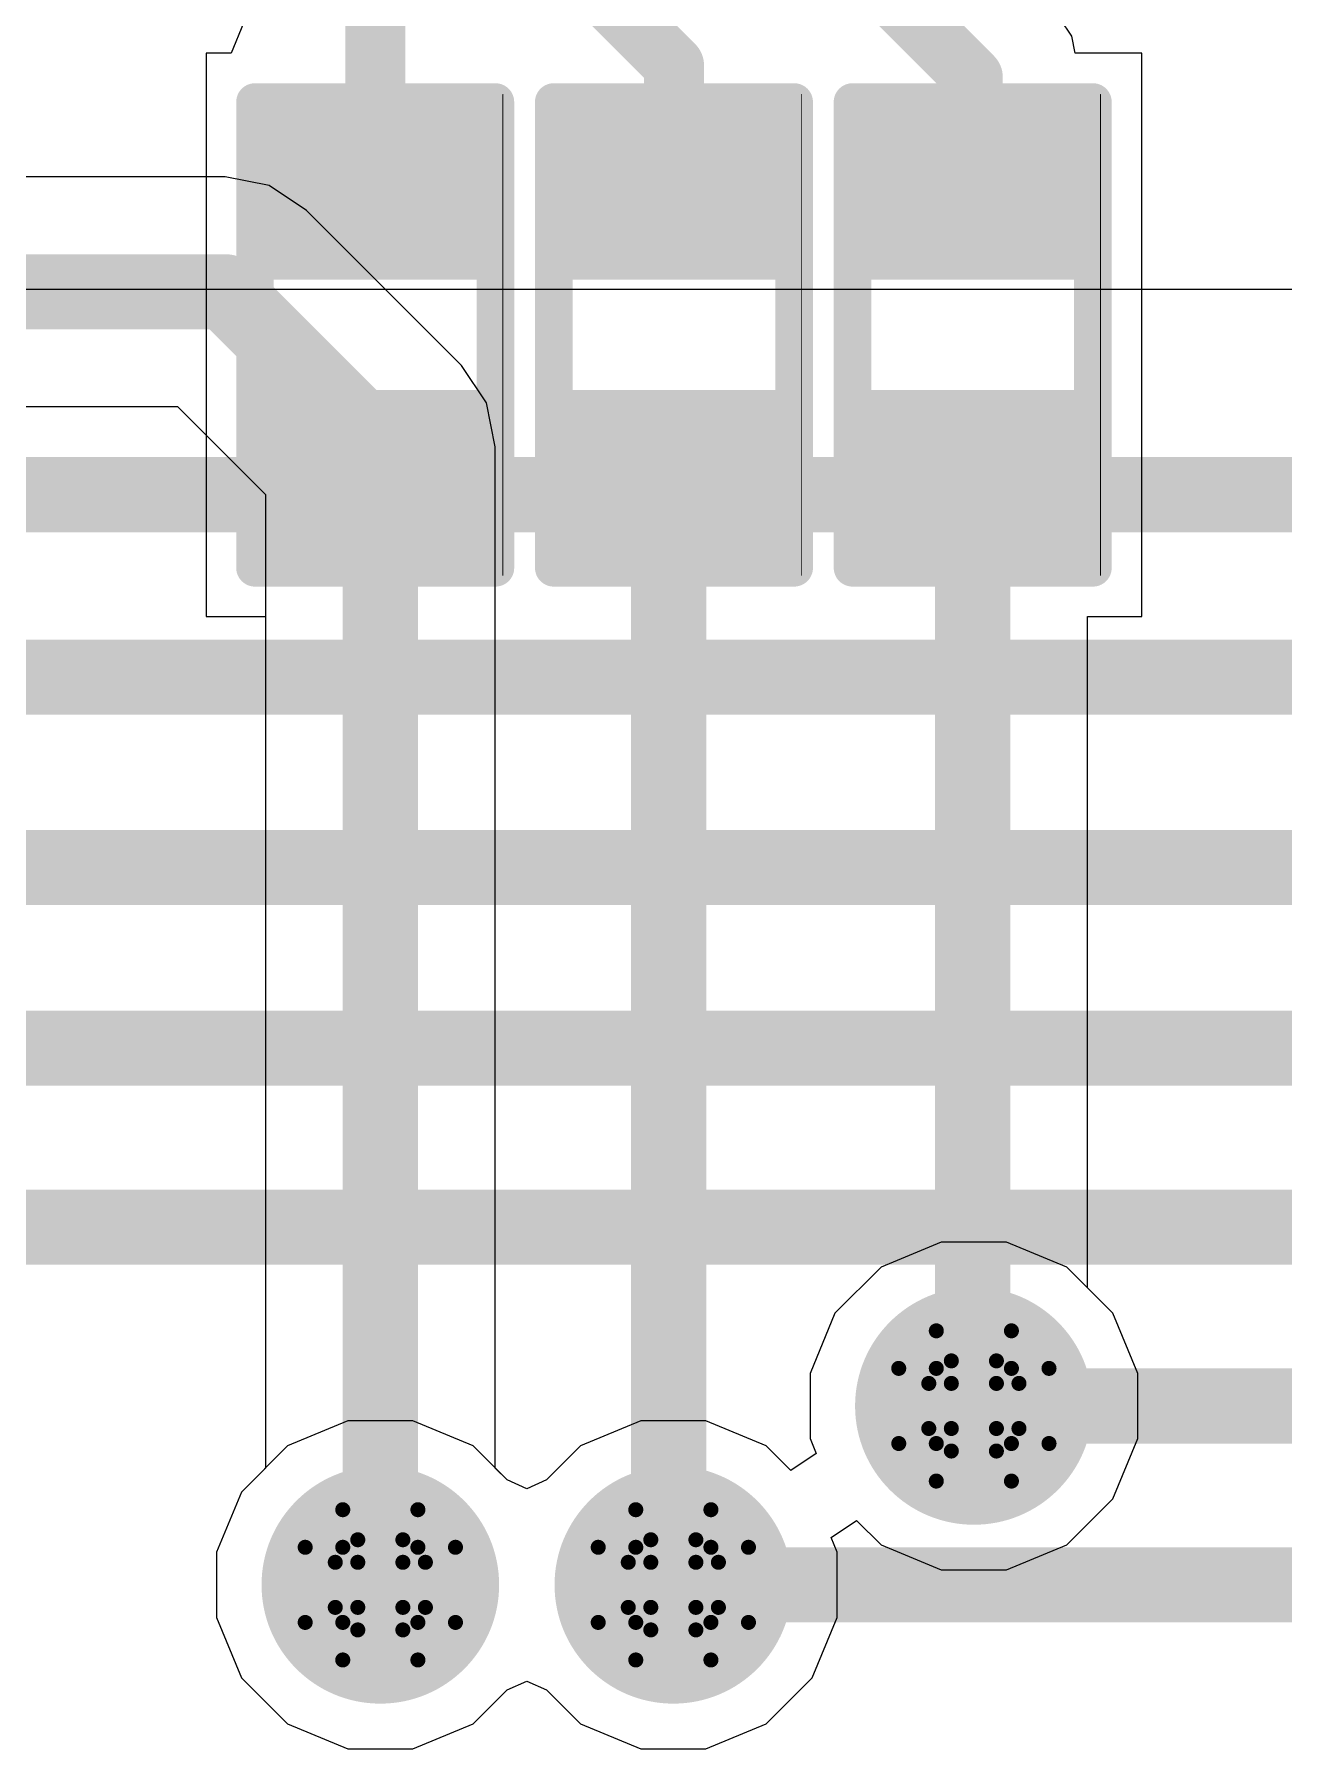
# Model space of a CAD drawing. Header units: inches. Extents: x -3 to 5259, y -3 to 5282.
# Drawn here: x 21.39 to 25.61, y 28.89 to 34.68 of the extents above; entities that cross this region are included whole.
import ezdxf

# ---------------------------------------------------------------- set-up
doc = ezdxf.new("R2010")
doc.units = ezdxf.units.IN
for name, color, linetype in [('Bottom Layer', 5, 'Continuous'), ('Bottom Solder', 6, 'Continuous'), ('Drill Drawing', 1, 'Continuous'), ('Layer 1', 16, 'Continuous'), ('Layer 2', 76, 'Continuous'), ('Top Layer', 1, 'Continuous'), ('Top Overlay', 2, 'Continuous'), ('Top Paste', 8, 'Continuous'), ('Top Solder', 216, 'Continuous'), ('Via Holes', 16, 'Continuous')]:
    doc.layers.add(name, color=color, linetype=linetype)

# ---------------------------------------------------------------- blocks, each defined once
blk = doc.blocks.new('R___0402_142')
at = {"layer": 'Top Layer'}
for points in [[(-0.6985, -0.3175), (-0.6985, 0.3175), (-0.2412999999999999, 0.3175), (-0.2413, -0.3175)], [(0.2412999999999999, -0.3175), (0.2413, 0.3175), (0.6985, 0.3175), (0.6985, -0.3175)]]:
    blk.add_hatch(color=1, dxfattribs=at).paths.add_polyline_path(points)
at = {"layer": 'Top Paste'}
for points in [[(-0.6985, -0.3175), (-0.6985, 0.3175), (-0.2412999999999999, 0.3175), (-0.2413, -0.3175)], [(0.2412999999999999, -0.3175), (0.2413, 0.3175), (0.6985, 0.3175), (0.6985, -0.3175)]]:
    blk.add_hatch(color=8, dxfattribs=at).paths.add_polyline_path(points)
at = {"layer": 'Top Solder'}
for points in [[(-0.75350116, -0.37250116), (-0.75350116, 0.37250116), (-0.1862988399999999, 0.37250116), (-0.18629884, -0.37250116)], [(0.1862988399999999, -0.37250116), (0.18629884, 0.37250116), (0.75350116, 0.37250116), (0.75350116, -0.37250116)]]:
    blk.add_hatch(color=216, dxfattribs=at).paths.add_polyline_path(points)
at = {"layer": 'Top Overlay'}
for points in [[(-0.7874, 0.4064, 0.127, 0.127, 0), (-0.7874, -0.4064, 0.127, 0.127, 0)], [(-0.7874, 0.4064, 0.127, 0.127, 0), (0.7874, 0.4064, 0.127, 0.127, 0)], [(0.7874, 0.4064, 0.127, 0.127, 0), (0.7874, -0.4064, 0.127, 0.127, 0)], [(-0.7874, -0.4064, 0.127, 0.127, 0), (0.7874, -0.4064, 0.127, 0.127, 0)], [(-0.8128, -0.4318, 0.0032258, 0.0032258, 0), (0.8128, -0.4318, 0.0032258, 0.0032258, 0)]]:
    blk.add_lwpolyline(points, format="xyseb", dxfattribs=at)
for points in [[(-0.8191499999999999, 0.4064, 0.0635, 0.0635, 1), (-0.7556499999999999, 0.4064, 0.0635, 0.0635, 1)], [(-0.8191499999999999, 0.4064, 0.0635, 0.0635, 1), (-0.7556499999999999, 0.4064, 0.0635, 0.0635, 1)], [(0.7556499999999999, 0.4064, 0.0635, 0.0635, 1), (0.8191499999999999, 0.4064, 0.0635, 0.0635, 1)], [(0.7556499999999999, 0.4064, 0.0635, 0.0635, 1), (0.8191499999999999, 0.4064, 0.0635, 0.0635, 1)], [(-0.8191499999999999, -0.4064, 0.0635, 0.0635, 1), (-0.7556499999999999, -0.4064, 0.0635, 0.0635, 1)], [(-0.8191499999999999, -0.4064, 0.0635, 0.0635, 1), (-0.7556499999999999, -0.4064, 0.0635, 0.0635, 1)], [(0.7556499999999999, -0.4064, 0.0635, 0.0635, 1), (0.8191499999999999, -0.4064, 0.0635, 0.0635, 1)], [(0.7556499999999999, -0.4064, 0.0635, 0.0635, 1), (0.8191499999999999, -0.4064, 0.0635, 0.0635, 1)], [(-0.81360518, -0.4318, 0.0016129, 0.0016129, 1), (-0.8119948199999999, -0.4318, 0.0016129, 0.0016129, 1)], [(0.8119948199999999, -0.4318, 0.0016129, 0.0016129, 1), (0.81360518, -0.4318, 0.0016129, 0.0016129, 1)]]:
    blk.add_lwpolyline(points, format="xyseb", close=True, dxfattribs=at)
blk = doc.blocks.new('R___0402_144')
at = {"layer": 'Top Layer'}
for points in [[(-0.6985, -0.3175), (-0.6985, 0.3175), (-0.2412999999999999, 0.3175), (-0.2413, -0.3175)], [(0.2412999999999999, -0.3175), (0.2413, 0.3175), (0.6985, 0.3175), (0.6985, -0.3175)]]:
    blk.add_hatch(color=1, dxfattribs=at).paths.add_polyline_path(points)
at = {"layer": 'Top Paste'}
for points in [[(-0.6985, -0.3175), (-0.6985, 0.3175), (-0.2412999999999999, 0.3175), (-0.2413, -0.3175)], [(0.2412999999999999, -0.3175), (0.2413, 0.3175), (0.6985, 0.3175), (0.6985, -0.3175)]]:
    blk.add_hatch(color=8, dxfattribs=at).paths.add_polyline_path(points)
at = {"layer": 'Top Solder'}
for points in [[(-0.75350116, -0.37250116), (-0.75350116, 0.37250116), (-0.1862988399999999, 0.37250116), (-0.18629884, -0.37250116)], [(0.1862988399999999, -0.37250116), (0.18629884, 0.37250116), (0.75350116, 0.37250116), (0.75350116, -0.37250116)]]:
    blk.add_hatch(color=216, dxfattribs=at).paths.add_polyline_path(points)
at = {"layer": 'Top Overlay'}
for points in [[(-0.7874, 0.4064, 0.127, 0.127, 0), (-0.7874, -0.4064, 0.127, 0.127, 0)], [(-0.7874, 0.4064, 0.127, 0.127, 0), (0.7874, 0.4064, 0.127, 0.127, 0)], [(0.7874, 0.4064, 0.127, 0.127, 0), (0.7874, -0.4064, 0.127, 0.127, 0)], [(-0.7874, -0.4064, 0.127, 0.127, 0), (0.7874, -0.4064, 0.127, 0.127, 0)], [(-0.8128, -0.4318, 0.0032258, 0.0032258, 0), (0.8128, -0.4318, 0.0032258, 0.0032258, 0)]]:
    blk.add_lwpolyline(points, format="xyseb", dxfattribs=at)
for points in [[(-0.8191499999999999, 0.4064, 0.0635, 0.0635, 1), (-0.7556499999999999, 0.4064, 0.0635, 0.0635, 1)], [(-0.8191499999999999, 0.4064, 0.0635, 0.0635, 1), (-0.7556499999999999, 0.4064, 0.0635, 0.0635, 1)], [(0.7556499999999999, 0.4064, 0.0635, 0.0635, 1), (0.8191499999999999, 0.4064, 0.0635, 0.0635, 1)], [(0.7556499999999999, 0.4064, 0.0635, 0.0635, 1), (0.8191499999999999, 0.4064, 0.0635, 0.0635, 1)], [(-0.8191499999999999, -0.4064, 0.0635, 0.0635, 1), (-0.7556499999999999, -0.4064, 0.0635, 0.0635, 1)], [(-0.8191499999999999, -0.4064, 0.0635, 0.0635, 1), (-0.7556499999999999, -0.4064, 0.0635, 0.0635, 1)], [(0.7556499999999999, -0.4064, 0.0635, 0.0635, 1), (0.8191499999999999, -0.4064, 0.0635, 0.0635, 1)], [(0.7556499999999999, -0.4064, 0.0635, 0.0635, 1), (0.8191499999999999, -0.4064, 0.0635, 0.0635, 1)], [(-0.81360518, -0.4318, 0.0016129, 0.0016129, 1), (-0.8119948199999999, -0.4318, 0.0016129, 0.0016129, 1)], [(0.8119948199999999, -0.4318, 0.0016129, 0.0016129, 1), (0.81360518, -0.4318, 0.0016129, 0.0016129, 1)]]:
    blk.add_lwpolyline(points, format="xyseb", close=True, dxfattribs=at)
blk = doc.blocks.new('R___0402_146')
at = {"layer": 'Top Layer'}
for points in [[(-0.6985, -0.3175), (-0.6985, 0.3175), (-0.2412999999999999, 0.3175), (-0.2413, -0.3175)], [(0.2412999999999999, -0.3175), (0.2413, 0.3175), (0.6985, 0.3175), (0.6985, -0.3175)]]:
    blk.add_hatch(color=1, dxfattribs=at).paths.add_polyline_path(points)
at = {"layer": 'Top Paste'}
for points in [[(-0.6985, -0.3175), (-0.6985, 0.3175), (-0.2412999999999999, 0.3175), (-0.2413, -0.3175)], [(0.2412999999999999, -0.3175), (0.2413, 0.3175), (0.6985, 0.3175), (0.6985, -0.3175)]]:
    blk.add_hatch(color=8, dxfattribs=at).paths.add_polyline_path(points)
at = {"layer": 'Top Solder'}
for points in [[(-0.75350116, -0.37250116), (-0.75350116, 0.37250116), (-0.1862988399999999, 0.37250116), (-0.18629884, -0.37250116)], [(0.1862988399999999, -0.37250116), (0.18629884, 0.37250116), (0.75350116, 0.37250116), (0.75350116, -0.37250116)]]:
    blk.add_hatch(color=216, dxfattribs=at).paths.add_polyline_path(points)
at = {"layer": 'Top Overlay'}
for points in [[(-0.7874, 0.4064, 0.127, 0.127, 0), (-0.7874, -0.4064, 0.127, 0.127, 0)], [(-0.7874, 0.4064, 0.127, 0.127, 0), (0.7874, 0.4064, 0.127, 0.127, 0)], [(0.7874, 0.4064, 0.127, 0.127, 0), (0.7874, -0.4064, 0.127, 0.127, 0)], [(-0.7874, -0.4064, 0.127, 0.127, 0), (0.7874, -0.4064, 0.127, 0.127, 0)], [(-0.8128, -0.4318, 0.0032258, 0.0032258, 0), (0.8128, -0.4318, 0.0032258, 0.0032258, 0)]]:
    blk.add_lwpolyline(points, format="xyseb", dxfattribs=at)
for points in [[(-0.8191499999999999, 0.4064, 0.0635, 0.0635, 1), (-0.7556499999999999, 0.4064, 0.0635, 0.0635, 1)], [(-0.8191499999999999, 0.4064, 0.0635, 0.0635, 1), (-0.7556499999999999, 0.4064, 0.0635, 0.0635, 1)], [(0.7556499999999999, 0.4064, 0.0635, 0.0635, 1), (0.8191499999999999, 0.4064, 0.0635, 0.0635, 1)], [(0.7556499999999999, 0.4064, 0.0635, 0.0635, 1), (0.8191499999999999, 0.4064, 0.0635, 0.0635, 1)], [(-0.8191499999999999, -0.4064, 0.0635, 0.0635, 1), (-0.7556499999999999, -0.4064, 0.0635, 0.0635, 1)], [(-0.8191499999999999, -0.4064, 0.0635, 0.0635, 1), (-0.7556499999999999, -0.4064, 0.0635, 0.0635, 1)], [(0.7556499999999999, -0.4064, 0.0635, 0.0635, 1), (0.8191499999999999, -0.4064, 0.0635, 0.0635, 1)], [(0.7556499999999999, -0.4064, 0.0635, 0.0635, 1), (0.8191499999999999, -0.4064, 0.0635, 0.0635, 1)], [(-0.81360518, -0.4318, 0.0016129, 0.0016129, 1), (-0.8119948199999999, -0.4318, 0.0016129, 0.0016129, 1)], [(0.8119948199999999, -0.4318, 0.0016129, 0.0016129, 1), (0.81360518, -0.4318, 0.0016129, 0.0016129, 1)]]:
    blk.add_lwpolyline(points, format="xyseb", close=True, dxfattribs=at)

msp = doc.modelspace()

# ---------------------------------------------------------------- hatches: boundary and pattern name
at = {"layer": 'Bottom Layer'}
h = msp.add_hatch(color=5, dxfattribs=at)
edge = h.paths.add_edge_path()
edge.add_arc((24.5618, 30.04522058), 0.2999994, 0, 360)
h = msp.add_hatch(color=5, dxfattribs=at)
edge = h.paths.add_edge_path()
edge.add_arc((22.5552, 29.44042118), 0.2999994, 0, 360)
h = msp.add_hatch(color=5, dxfattribs=at)
edge = h.paths.add_edge_path()
edge.add_arc((23.5458, 29.44042118), 0.2999994, 0, 360)
at = {"layer": 'Bottom Solder'}
h = msp.add_hatch(color=6, dxfattribs=at)
edge = h.paths.add_edge_path()
edge.add_arc((24.5618, 30.04522058), 0.4015993999999999, 0, 360)
h = msp.add_hatch(color=6, dxfattribs=at)
edge = h.paths.add_edge_path()
edge.add_arc((22.5552, 29.44042118), 0.4015993999999999, 0, 360)
h = msp.add_hatch(color=6, dxfattribs=at)
edge = h.paths.add_edge_path()
edge.add_arc((23.5458, 29.44042118), 0.4015993999999999, 0, 360)
at = {"layer": 'Layer 1'}
h = msp.add_hatch(color=16, dxfattribs=at)
edge = h.paths.add_edge_path()
edge.add_arc((24.5618, 30.04522058), 0.2999994, 0, 360)
h = msp.add_hatch(color=16, dxfattribs=at)
edge = h.paths.add_edge_path()
edge.add_arc((22.5552, 29.44042118), 0.2999994, 0, 360)
h = msp.add_hatch(color=16, dxfattribs=at)
edge = h.paths.add_edge_path()
edge.add_arc((23.5458, 29.44042118), 0.2999994, 0, 360)
at = {"layer": 'Layer 2'}
h = msp.add_hatch(color=76, dxfattribs=at)
edge = h.paths.add_edge_path()
edge.add_arc((24.5618, 30.04522058), 0.2999994, 0, 360)
h = msp.add_hatch(color=76, dxfattribs=at)
edge = h.paths.add_edge_path()
edge.add_arc((22.5552, 29.44042118), 0.2999994, 0, 360)
h = msp.add_hatch(color=76, dxfattribs=at)
edge = h.paths.add_edge_path()
edge.add_arc((23.5458, 29.44042118), 0.2999994, 0, 360)
at = {"layer": 'Top Layer'}
h = msp.add_hatch(color=1, dxfattribs=at)
edge = h.paths.add_edge_path()
edge.add_arc((24.5618, 30.04522058), 0.2999994, 0, 360)
h = msp.add_hatch(color=1, dxfattribs=at)
edge = h.paths.add_edge_path()
edge.add_arc((22.5552, 29.44042118), 0.2999994, 0, 360)
h = msp.add_hatch(color=1, dxfattribs=at)
edge = h.paths.add_edge_path()
edge.add_arc((23.5458, 29.44042118), 0.2999994, 0, 360)
at = {"layer": 'Top Solder'}
h = msp.add_hatch(color=216, dxfattribs=at)
edge = h.paths.add_edge_path()
edge.add_arc((24.5618, 30.04522058), 0.4015993999999999, 0, 360)
h = msp.add_hatch(color=216, dxfattribs=at)
edge = h.paths.add_edge_path()
edge.add_arc((22.5552, 29.44042118), 0.4015993999999999, 0, 360)
h = msp.add_hatch(color=216, dxfattribs=at)
edge = h.paths.add_edge_path()
edge.add_arc((23.5458, 29.44042118), 0.4015993999999999, 0, 360)
at = {"layer": 'Via Holes'}
h = msp.add_hatch(color=7, dxfattribs=at)
edge = h.paths.add_edge_path()
edge.add_arc((24.5618, 30.04522058), 0.1499997, 0, 360)
h = msp.add_hatch(color=7, dxfattribs=at)
edge = h.paths.add_edge_path()
edge.add_arc((22.5552, 29.44042118), 0.1499997, 0, 360)
h = msp.add_hatch(color=7, dxfattribs=at)
edge = h.paths.add_edge_path()
edge.add_arc((23.5458, 29.44042118), 0.1499997, 0, 360)

# ---------------------------------------------------------------- linework, layer by layer
at = {"layer": 'Bottom Layer'}
for p, q in [((22.0306519, 34.2006174), (2.26407726, 34.2006174)), ((22.17931048, 34.17104672), (22.0306519, 34.2006174)), ((22.30533766, 34.0868381), (22.17931048, 34.17104672)), ((22.82988576, 33.56229), (22.30533766, 34.0868381)), ((22.91409438, 33.43626282), (22.82988576, 33.56229)), ((18.51960482, 33.42368728), (21.86974544, 33.42368728)), ((21.86974544, 33.42368728), (22.16673494, 33.12669778)), ((22.94366506, 33.28760423999999), (22.91409438, 33.43626282)), ((22.94366506, 29.83542928), (22.94366506, 33.28760423999999)), ((22.16673494, 33.12669778), (22.16673494, 29.83542928)), ((24.4516021, 30.59921998), (24.24798554, 30.51487928)), ((24.6719979, 30.59921998), (24.4516021, 30.59921998)), ((24.87561446, 30.51487928), (24.6719979, 30.59921998)), ((24.24798554, 30.51487928), (24.0921413, 30.35903504)), ((25.0314587, 30.35903504), (24.87561446, 30.51487928)), ((24.0921413, 30.35903504), (24.0078006, 30.15541848)), ((25.1157994, 30.15541848), (25.0314587, 30.35903504)), ((24.0078006, 30.15541848), (24.0078006, 29.93502268)), ((25.1157994, 29.93502268), (25.1157994, 30.15541848)), ((23.4356021, 29.99442058), (23.23198554, 29.91007987999999)), ((23.6559979, 29.99442058), (23.4356021, 29.99442058)), ((23.85961446, 29.91007987999999), (23.6559979, 29.99442058)), ((23.23198554, 29.91007987999999), (23.11687528, 29.79496962)), ((23.94248704, 29.8272073), (23.85961446, 29.91007987999999)), ((24.0078006, 29.93502268), (24.02862098, 29.88475862)), ((25.0314587, 29.73140612), (25.1157994, 29.93502268)), ((24.02862098, 29.88475862), (23.94248704, 29.8272073)), ((22.16673494, 29.83542928), (22.0855413, 29.75423564)), ((22.98412472, 29.79496962), (22.94366506, 29.83542928)), ((23.0505, 29.7655869), (22.98412472, 29.79496962)), ((23.11687528, 29.79496962), (23.0505, 29.7655869)), ((22.0855413, 29.75423564), (22.0012006, 29.55061908)), ((24.87561446, 29.57556188), (25.0314587, 29.73140612)), ((24.07897902, 29.60088314), (24.16511296, 29.65843446)), ((24.16511296, 29.65843446), (24.24798554, 29.57556188)), ((24.0997994, 29.55061908), (24.07897902, 29.60088314)), ((24.24798554, 29.57556188), (24.4516021, 29.49122118)), ((24.6719979, 29.49122118), (24.87561446, 29.57556188)), ((22.0012006, 29.55061908), (22.0012006, 29.33022327999999)), ((24.0997994, 29.33022327999999), (24.0997994, 29.55061908)), ((24.4516021, 29.49122118), (24.6719979, 29.49122118)), ((22.0012006, 29.33022327999999), (22.0855413, 29.12660672)), ((24.0154587, 29.12660672), (24.0997994, 29.33022327999999)), ((22.0855413, 29.12660672), (22.24138554, 28.97076248)), ((22.98412472, 29.08587274), (23.0505, 29.11525546)), ((23.0505, 29.11525546), (23.11687528, 29.08587274)), ((23.85961446, 28.97076248), (24.0154587, 29.12660672)), ((22.86901446, 28.97076248), (22.98412472, 29.08587274)), ((23.11687528, 29.08587274), (23.23198554, 28.97076248)), ((22.24138554, 28.97076248), (22.4450021, 28.88642178)), ((22.6653979, 28.88642178), (22.86901446, 28.97076248)), ((23.23198554, 28.97076248), (23.4356021, 28.88642178)), ((23.6559979, 28.88642178), (23.85961446, 28.97076248)), ((22.4450021, 28.88642178), (22.6653979, 28.88642178)), ((23.4356021, 28.88642178), (23.6559979, 28.88642178))]:
    msp.add_line(p, q, dxfattribs=at)
for points in [[(2.1031708, 33.81215234, 0.254, 0.254, 0), (22.0306519, 33.81215234, 0.254, 0.254, 0)], [(22.0306519, 33.81215234, 0.254, 0.254, 0), (22.5552, 33.28760423999999, 0.254, 0.254, 0)], [(22.5552, 29.44497794, 0.254, 0.254, 0), (22.5552, 33.28760423999999, 0.254, 0.254, 0)]]:
    msp.add_lwpolyline(points, format="xyseb", dxfattribs=at)
for points in [[(21.9671519, 33.81215234, 0.127, 0.127, 1), (22.0941519, 33.81215234, 0.127, 0.127, 1)], [(21.9671519, 33.81215234, 0.127, 0.127, 1), (22.0941519, 33.81215234, 0.127, 0.127, 1)], [(22.4917, 33.28760423999999, 0.127, 0.127, 1), (22.6187, 33.28760423999999, 0.127, 0.127, 1)], [(22.4917, 33.28760423999999, 0.127, 0.127, 1), (22.6187, 33.28760423999999, 0.127, 0.127, 1)], [(22.4917, 29.44497794, 0.127, 0.127, 1), (22.6187, 29.44497794, 0.127, 0.127, 1)]]:
    msp.add_lwpolyline(points, format="xyseb", close=True, dxfattribs=at)
at = {"layer": 'Drill Drawing'}
for points in [[(24.4348, 30.17222058, 0.0508, 0.0508, 0), (24.4348, 30.29922058, 0.0508, 0.0508, 0)], [(24.4348, 30.29922058, 0.0508, 0.0508, 0), (24.6888, 30.29922058, 0.0508, 0.0508, 0)], [(24.6888, 30.17222058, 0.0508, 0.0508, 0), (24.6888, 30.29922058, 0.0508, 0.0508, 0)], [(24.4856, 30.12142058, 0.0508, 0.0508, 0), (24.4856, 30.19762058, 0.0508, 0.0508, 0)], [(24.4856, 30.19762058, 0.0508, 0.0508, 0), (24.638, 30.19762058, 0.0508, 0.0508, 0)], [(24.638, 30.12142058, 0.0508, 0.0508, 0), (24.638, 30.19762058, 0.0508, 0.0508, 0)], [(24.3078, 29.91822058, 0.0508, 0.0508, 0), (24.3078, 30.17222058, 0.0508, 0.0508, 0)], [(24.3078, 30.17222058, 0.0508, 0.0508, 0), (24.4348, 30.17222058, 0.0508, 0.0508, 0)], [(24.4094, 29.96902058, 0.0508, 0.0508, 0), (24.4094, 30.12142058, 0.0508, 0.0508, 0)], [(24.4094, 30.12142058, 0.0508, 0.0508, 0), (24.4856, 30.12142058, 0.0508, 0.0508, 0)], [(24.638, 30.12142058, 0.0508, 0.0508, 0), (24.7142, 30.12142058, 0.0508, 0.0508, 0)], [(24.6888, 30.17222058, 0.0508, 0.0508, 0), (24.8158, 30.17222058, 0.0508, 0.0508, 0)], [(24.7142, 29.96902058, 0.0508, 0.0508, 0), (24.7142, 30.12142058, 0.0508, 0.0508, 0)], [(24.8158, 29.91822058, 0.0508, 0.0508, 0), (24.8158, 30.17222058, 0.0508, 0.0508, 0)], [(24.4094, 29.96902058, 0.0508, 0.0508, 0), (24.4856, 29.96902058, 0.0508, 0.0508, 0)], [(24.4856, 29.89282058, 0.0508, 0.0508, 0), (24.4856, 29.96902058, 0.0508, 0.0508, 0)], [(24.638, 29.96902058, 0.0508, 0.0508, 0), (24.7142, 29.96902058, 0.0508, 0.0508, 0)], [(24.638, 29.89282058, 0.0508, 0.0508, 0), (24.638, 29.96902058, 0.0508, 0.0508, 0)], [(24.3078, 29.91822058, 0.0508, 0.0508, 0), (24.4348, 29.91822058, 0.0508, 0.0508, 0)], [(24.4348, 29.79122058, 0.0508, 0.0508, 0), (24.4348, 29.91822058, 0.0508, 0.0508, 0)], [(24.4856, 29.89282058, 0.0508, 0.0508, 0), (24.638, 29.89282058, 0.0508, 0.0508, 0)], [(24.6888, 29.91822058, 0.0508, 0.0508, 0), (24.8158, 29.91822058, 0.0508, 0.0508, 0)], [(24.6888, 29.79122058, 0.0508, 0.0508, 0), (24.6888, 29.91822058, 0.0508, 0.0508, 0)], [(24.4348, 29.79122058, 0.0508, 0.0508, 0), (24.6888, 29.79122058, 0.0508, 0.0508, 0)], [(22.4282, 29.56742118, 0.0508, 0.0508, 0), (22.4282, 29.69442118, 0.0508, 0.0508, 0)], [(22.4282, 29.69442118, 0.0508, 0.0508, 0), (22.6822, 29.69442118, 0.0508, 0.0508, 0)], [(22.6822, 29.56742118, 0.0508, 0.0508, 0), (22.6822, 29.69442118, 0.0508, 0.0508, 0)], [(23.4188, 29.56742118, 0.0508, 0.0508, 0), (23.4188, 29.69442118, 0.0508, 0.0508, 0)], [(23.4188, 29.69442118, 0.0508, 0.0508, 0), (23.6728, 29.69442118, 0.0508, 0.0508, 0)], [(23.6728, 29.56742118, 0.0508, 0.0508, 0), (23.6728, 29.69442118, 0.0508, 0.0508, 0)], [(22.3012, 29.31342118, 0.0508, 0.0508, 0), (22.3012, 29.56742118, 0.0508, 0.0508, 0)], [(22.3012, 29.56742118, 0.0508, 0.0508, 0), (22.4282, 29.56742118, 0.0508, 0.0508, 0)], [(22.479, 29.51662118, 0.0508, 0.0508, 0), (22.479, 29.59282118, 0.0508, 0.0508, 0)], [(22.479, 29.59282118, 0.0508, 0.0508, 0), (22.6314, 29.59282118, 0.0508, 0.0508, 0)], [(22.6314, 29.51662118, 0.0508, 0.0508, 0), (22.6314, 29.59282118, 0.0508, 0.0508, 0)], [(22.6822, 29.56742118, 0.0508, 0.0508, 0), (22.8092, 29.56742118, 0.0508, 0.0508, 0)], [(22.8092, 29.31342118, 0.0508, 0.0508, 0), (22.8092, 29.56742118, 0.0508, 0.0508, 0)], [(23.2918, 29.31342118, 0.0508, 0.0508, 0), (23.2918, 29.56742118, 0.0508, 0.0508, 0)], [(23.2918, 29.56742118, 0.0508, 0.0508, 0), (23.4188, 29.56742118, 0.0508, 0.0508, 0)], [(23.4696, 29.51662118, 0.0508, 0.0508, 0), (23.4696, 29.59282118, 0.0508, 0.0508, 0)], [(23.4696, 29.59282118, 0.0508, 0.0508, 0), (23.622, 29.59282118, 0.0508, 0.0508, 0)], [(23.622, 29.51662118, 0.0508, 0.0508, 0), (23.622, 29.59282118, 0.0508, 0.0508, 0)], [(23.6728, 29.56742118, 0.0508, 0.0508, 0), (23.7998, 29.56742118, 0.0508, 0.0508, 0)], [(23.7998, 29.31342118, 0.0508, 0.0508, 0), (23.7998, 29.56742118, 0.0508, 0.0508, 0)], [(22.4028, 29.36422118, 0.0508, 0.0508, 0), (22.4028, 29.51662118, 0.0508, 0.0508, 0)], [(22.4028, 29.51662118, 0.0508, 0.0508, 0), (22.479, 29.51662118, 0.0508, 0.0508, 0)], [(22.6314, 29.51662118, 0.0508, 0.0508, 0), (22.7076, 29.51662118, 0.0508, 0.0508, 0)], [(22.7076, 29.36422118, 0.0508, 0.0508, 0), (22.7076, 29.51662118, 0.0508, 0.0508, 0)], [(23.3934, 29.36422118, 0.0508, 0.0508, 0), (23.3934, 29.51662118, 0.0508, 0.0508, 0)], [(23.3934, 29.51662118, 0.0508, 0.0508, 0), (23.4696, 29.51662118, 0.0508, 0.0508, 0)], [(23.622, 29.51662118, 0.0508, 0.0508, 0), (23.6982, 29.51662118, 0.0508, 0.0508, 0)], [(23.6982, 29.36422118, 0.0508, 0.0508, 0), (23.6982, 29.51662118, 0.0508, 0.0508, 0)], [(22.4028, 29.36422118, 0.0508, 0.0508, 0), (22.479, 29.36422118, 0.0508, 0.0508, 0)], [(22.479, 29.28802118, 0.0508, 0.0508, 0), (22.479, 29.36422118, 0.0508, 0.0508, 0)], [(22.6314, 29.36422118, 0.0508, 0.0508, 0), (22.7076, 29.36422118, 0.0508, 0.0508, 0)], [(22.6314, 29.28802118, 0.0508, 0.0508, 0), (22.6314, 29.36422118, 0.0508, 0.0508, 0)], [(23.3934, 29.36422118, 0.0508, 0.0508, 0), (23.4696, 29.36422118, 0.0508, 0.0508, 0)], [(23.4696, 29.28802118, 0.0508, 0.0508, 0), (23.4696, 29.36422118, 0.0508, 0.0508, 0)], [(23.622, 29.36422118, 0.0508, 0.0508, 0), (23.6982, 29.36422118, 0.0508, 0.0508, 0)], [(23.622, 29.28802118, 0.0508, 0.0508, 0), (23.622, 29.36422118, 0.0508, 0.0508, 0)], [(22.3012, 29.31342118, 0.0508, 0.0508, 0), (22.4282, 29.31342118, 0.0508, 0.0508, 0)], [(22.4282, 29.18642118, 0.0508, 0.0508, 0), (22.4282, 29.31342118, 0.0508, 0.0508, 0)], [(22.6822, 29.31342118, 0.0508, 0.0508, 0), (22.8092, 29.31342118, 0.0508, 0.0508, 0)], [(22.6822, 29.18642118, 0.0508, 0.0508, 0), (22.6822, 29.31342118, 0.0508, 0.0508, 0)], [(23.2918, 29.31342118, 0.0508, 0.0508, 0), (23.4188, 29.31342118, 0.0508, 0.0508, 0)], [(23.4188, 29.18642118, 0.0508, 0.0508, 0), (23.4188, 29.31342118, 0.0508, 0.0508, 0)], [(23.6728, 29.31342118, 0.0508, 0.0508, 0), (23.7998, 29.31342118, 0.0508, 0.0508, 0)], [(23.6728, 29.18642118, 0.0508, 0.0508, 0), (23.6728, 29.31342118, 0.0508, 0.0508, 0)], [(22.479, 29.28802118, 0.0508, 0.0508, 0), (22.6314, 29.28802118, 0.0508, 0.0508, 0)], [(23.4696, 29.28802118, 0.0508, 0.0508, 0), (23.622, 29.28802118, 0.0508, 0.0508, 0)], [(22.4282, 29.18642118, 0.0508, 0.0508, 0), (22.6822, 29.18642118, 0.0508, 0.0508, 0)], [(23.4188, 29.18642118, 0.0508, 0.0508, 0), (23.6728, 29.18642118, 0.0508, 0.0508, 0)]]:
    msp.add_lwpolyline(points, format="xyseb", dxfattribs=at)
for points in [[(24.4221, 30.29922058, 0.0254, 0.0254, 1), (24.4475, 30.29922058, 0.0254, 0.0254, 1)], [(24.4221, 30.29922058, 0.0254, 0.0254, 1), (24.4475, 30.29922058, 0.0254, 0.0254, 1)], [(24.6761, 30.29922058, 0.0254, 0.0254, 1), (24.7015, 30.29922058, 0.0254, 0.0254, 1)], [(24.6761, 30.29922058, 0.0254, 0.0254, 1), (24.7015, 30.29922058, 0.0254, 0.0254, 1)], [(24.4729, 30.19762058, 0.0254, 0.0254, 1), (24.4983, 30.19762058, 0.0254, 0.0254, 1)], [(24.4729, 30.19762058, 0.0254, 0.0254, 1), (24.4983, 30.19762058, 0.0254, 0.0254, 1)], [(24.6253, 30.19762058, 0.0254, 0.0254, 1), (24.6507, 30.19762058, 0.0254, 0.0254, 1)], [(24.6253, 30.19762058, 0.0254, 0.0254, 1), (24.6507, 30.19762058, 0.0254, 0.0254, 1)], [(24.2951, 30.17222058, 0.0254, 0.0254, 1), (24.3205, 30.17222058, 0.0254, 0.0254, 1)], [(24.2951, 30.17222058, 0.0254, 0.0254, 1), (24.3205, 30.17222058, 0.0254, 0.0254, 1)], [(24.3967, 30.12142058, 0.0254, 0.0254, 1), (24.4221, 30.12142058, 0.0254, 0.0254, 1)], [(24.3967, 30.12142058, 0.0254, 0.0254, 1), (24.4221, 30.12142058, 0.0254, 0.0254, 1)], [(24.4221, 30.17222058, 0.0254, 0.0254, 1), (24.4475, 30.17222058, 0.0254, 0.0254, 1)], [(24.4221, 30.17222058, 0.0254, 0.0254, 1), (24.4475, 30.17222058, 0.0254, 0.0254, 1)], [(24.4729, 30.12142058, 0.0254, 0.0254, 1), (24.4983, 30.12142058, 0.0254, 0.0254, 1)], [(24.4729, 30.12142058, 0.0254, 0.0254, 1), (24.4983, 30.12142058, 0.0254, 0.0254, 1)], [(24.6253, 30.12142058, 0.0254, 0.0254, 1), (24.6507, 30.12142058, 0.0254, 0.0254, 1)], [(24.6253, 30.12142058, 0.0254, 0.0254, 1), (24.6507, 30.12142058, 0.0254, 0.0254, 1)], [(24.6761, 30.17222058, 0.0254, 0.0254, 1), (24.7015, 30.17222058, 0.0254, 0.0254, 1)], [(24.6761, 30.17222058, 0.0254, 0.0254, 1), (24.7015, 30.17222058, 0.0254, 0.0254, 1)], [(24.7015, 30.12142058, 0.0254, 0.0254, 1), (24.7269, 30.12142058, 0.0254, 0.0254, 1)], [(24.7015, 30.12142058, 0.0254, 0.0254, 1), (24.7269, 30.12142058, 0.0254, 0.0254, 1)], [(24.8031, 30.17222058, 0.0254, 0.0254, 1), (24.8285, 30.17222058, 0.0254, 0.0254, 1)], [(24.8031, 30.17222058, 0.0254, 0.0254, 1), (24.8285, 30.17222058, 0.0254, 0.0254, 1)], [(24.3967, 29.96902058, 0.0254, 0.0254, 1), (24.4221, 29.96902058, 0.0254, 0.0254, 1)], [(24.3967, 29.96902058, 0.0254, 0.0254, 1), (24.4221, 29.96902058, 0.0254, 0.0254, 1)], [(24.4729, 29.96902058, 0.0254, 0.0254, 1), (24.4983, 29.96902058, 0.0254, 0.0254, 1)], [(24.4729, 29.96902058, 0.0254, 0.0254, 1), (24.4983, 29.96902058, 0.0254, 0.0254, 1)], [(24.6253, 29.96902058, 0.0254, 0.0254, 1), (24.6507, 29.96902058, 0.0254, 0.0254, 1)], [(24.6253, 29.96902058, 0.0254, 0.0254, 1), (24.6507, 29.96902058, 0.0254, 0.0254, 1)], [(24.7015, 29.96902058, 0.0254, 0.0254, 1), (24.7269, 29.96902058, 0.0254, 0.0254, 1)], [(24.7015, 29.96902058, 0.0254, 0.0254, 1), (24.7269, 29.96902058, 0.0254, 0.0254, 1)], [(24.2951, 29.91822058, 0.0254, 0.0254, 1), (24.3205, 29.91822058, 0.0254, 0.0254, 1)], [(24.2951, 29.91822058, 0.0254, 0.0254, 1), (24.3205, 29.91822058, 0.0254, 0.0254, 1)], [(24.4221, 29.91822058, 0.0254, 0.0254, 1), (24.4475, 29.91822058, 0.0254, 0.0254, 1)], [(24.4221, 29.91822058, 0.0254, 0.0254, 1), (24.4475, 29.91822058, 0.0254, 0.0254, 1)], [(24.4729, 29.89282058, 0.0254, 0.0254, 1), (24.4983, 29.89282058, 0.0254, 0.0254, 1)], [(24.4729, 29.89282058, 0.0254, 0.0254, 1), (24.4983, 29.89282058, 0.0254, 0.0254, 1)], [(24.6253, 29.89282058, 0.0254, 0.0254, 1), (24.6507, 29.89282058, 0.0254, 0.0254, 1)], [(24.6253, 29.89282058, 0.0254, 0.0254, 1), (24.6507, 29.89282058, 0.0254, 0.0254, 1)], [(24.6761, 29.91822058, 0.0254, 0.0254, 1), (24.7015, 29.91822058, 0.0254, 0.0254, 1)], [(24.6761, 29.91822058, 0.0254, 0.0254, 1), (24.7015, 29.91822058, 0.0254, 0.0254, 1)], [(24.8031, 29.91822058, 0.0254, 0.0254, 1), (24.8285, 29.91822058, 0.0254, 0.0254, 1)], [(24.8031, 29.91822058, 0.0254, 0.0254, 1), (24.8285, 29.91822058, 0.0254, 0.0254, 1)], [(24.4221, 29.79122058, 0.0254, 0.0254, 1), (24.4475, 29.79122058, 0.0254, 0.0254, 1)], [(24.4221, 29.79122058, 0.0254, 0.0254, 1), (24.4475, 29.79122058, 0.0254, 0.0254, 1)], [(24.6761, 29.79122058, 0.0254, 0.0254, 1), (24.7015, 29.79122058, 0.0254, 0.0254, 1)], [(24.6761, 29.79122058, 0.0254, 0.0254, 1), (24.7015, 29.79122058, 0.0254, 0.0254, 1)], [(22.4155, 29.69442118, 0.0254, 0.0254, 1), (22.4409, 29.69442118, 0.0254, 0.0254, 1)], [(22.4155, 29.69442118, 0.0254, 0.0254, 1), (22.4409, 29.69442118, 0.0254, 0.0254, 1)], [(22.6695, 29.69442118, 0.0254, 0.0254, 1), (22.6949, 29.69442118, 0.0254, 0.0254, 1)], [(22.6695, 29.69442118, 0.0254, 0.0254, 1), (22.6949, 29.69442118, 0.0254, 0.0254, 1)], [(23.4061, 29.69442118, 0.0254, 0.0254, 1), (23.4315, 29.69442118, 0.0254, 0.0254, 1)], [(23.4061, 29.69442118, 0.0254, 0.0254, 1), (23.4315, 29.69442118, 0.0254, 0.0254, 1)], [(23.6601, 29.69442118, 0.0254, 0.0254, 1), (23.6855, 29.69442118, 0.0254, 0.0254, 1)], [(23.6601, 29.69442118, 0.0254, 0.0254, 1), (23.6855, 29.69442118, 0.0254, 0.0254, 1)], [(22.2885, 29.56742118, 0.0254, 0.0254, 1), (22.3139, 29.56742118, 0.0254, 0.0254, 1)], [(22.2885, 29.56742118, 0.0254, 0.0254, 1), (22.3139, 29.56742118, 0.0254, 0.0254, 1)], [(22.4155, 29.56742118, 0.0254, 0.0254, 1), (22.4409, 29.56742118, 0.0254, 0.0254, 1)], [(22.4155, 29.56742118, 0.0254, 0.0254, 1), (22.4409, 29.56742118, 0.0254, 0.0254, 1)], [(22.4663, 29.59282118, 0.0254, 0.0254, 1), (22.4917, 29.59282118, 0.0254, 0.0254, 1)], [(22.4663, 29.59282118, 0.0254, 0.0254, 1), (22.4917, 29.59282118, 0.0254, 0.0254, 1)], [(22.6187, 29.59282118, 0.0254, 0.0254, 1), (22.6441, 29.59282118, 0.0254, 0.0254, 1)], [(22.6187, 29.59282118, 0.0254, 0.0254, 1), (22.6441, 29.59282118, 0.0254, 0.0254, 1)], [(22.6695, 29.56742118, 0.0254, 0.0254, 1), (22.6949, 29.56742118, 0.0254, 0.0254, 1)], [(22.6695, 29.56742118, 0.0254, 0.0254, 1), (22.6949, 29.56742118, 0.0254, 0.0254, 1)], [(22.7965, 29.56742118, 0.0254, 0.0254, 1), (22.8219, 29.56742118, 0.0254, 0.0254, 1)], [(22.7965, 29.56742118, 0.0254, 0.0254, 1), (22.8219, 29.56742118, 0.0254, 0.0254, 1)], [(23.2791, 29.56742118, 0.0254, 0.0254, 1), (23.3045, 29.56742118, 0.0254, 0.0254, 1)], [(23.2791, 29.56742118, 0.0254, 0.0254, 1), (23.3045, 29.56742118, 0.0254, 0.0254, 1)], [(23.4061, 29.56742118, 0.0254, 0.0254, 1), (23.4315, 29.56742118, 0.0254, 0.0254, 1)], [(23.4061, 29.56742118, 0.0254, 0.0254, 1), (23.4315, 29.56742118, 0.0254, 0.0254, 1)], [(23.4569, 29.59282118, 0.0254, 0.0254, 1), (23.4823, 29.59282118, 0.0254, 0.0254, 1)], [(23.4569, 29.59282118, 0.0254, 0.0254, 1), (23.4823, 29.59282118, 0.0254, 0.0254, 1)], [(23.6093, 29.59282118, 0.0254, 0.0254, 1), (23.6347, 29.59282118, 0.0254, 0.0254, 1)], [(23.6093, 29.59282118, 0.0254, 0.0254, 1), (23.6347, 29.59282118, 0.0254, 0.0254, 1)], [(23.6601, 29.56742118, 0.0254, 0.0254, 1), (23.6855, 29.56742118, 0.0254, 0.0254, 1)], [(23.6601, 29.56742118, 0.0254, 0.0254, 1), (23.6855, 29.56742118, 0.0254, 0.0254, 1)], [(23.7871, 29.56742118, 0.0254, 0.0254, 1), (23.8125, 29.56742118, 0.0254, 0.0254, 1)], [(23.7871, 29.56742118, 0.0254, 0.0254, 1), (23.8125, 29.56742118, 0.0254, 0.0254, 1)], [(22.3901, 29.51662118, 0.0254, 0.0254, 1), (22.4155, 29.51662118, 0.0254, 0.0254, 1)], [(22.3901, 29.51662118, 0.0254, 0.0254, 1), (22.4155, 29.51662118, 0.0254, 0.0254, 1)], [(22.4663, 29.51662118, 0.0254, 0.0254, 1), (22.4917, 29.51662118, 0.0254, 0.0254, 1)], [(22.4663, 29.51662118, 0.0254, 0.0254, 1), (22.4917, 29.51662118, 0.0254, 0.0254, 1)], [(22.6187, 29.51662118, 0.0254, 0.0254, 1), (22.6441, 29.51662118, 0.0254, 0.0254, 1)], [(22.6187, 29.51662118, 0.0254, 0.0254, 1), (22.6441, 29.51662118, 0.0254, 0.0254, 1)], [(22.6949, 29.51662118, 0.0254, 0.0254, 1), (22.7203, 29.51662118, 0.0254, 0.0254, 1)], [(22.6949, 29.51662118, 0.0254, 0.0254, 1), (22.7203, 29.51662118, 0.0254, 0.0254, 1)], [(23.3807, 29.51662118, 0.0254, 0.0254, 1), (23.4061, 29.51662118, 0.0254, 0.0254, 1)], [(23.3807, 29.51662118, 0.0254, 0.0254, 1), (23.4061, 29.51662118, 0.0254, 0.0254, 1)], [(23.4569, 29.51662118, 0.0254, 0.0254, 1), (23.4823, 29.51662118, 0.0254, 0.0254, 1)], [(23.4569, 29.51662118, 0.0254, 0.0254, 1), (23.4823, 29.51662118, 0.0254, 0.0254, 1)], [(23.6093, 29.51662118, 0.0254, 0.0254, 1), (23.6347, 29.51662118, 0.0254, 0.0254, 1)], [(23.6093, 29.51662118, 0.0254, 0.0254, 1), (23.6347, 29.51662118, 0.0254, 0.0254, 1)], [(23.6855, 29.51662118, 0.0254, 0.0254, 1), (23.7109, 29.51662118, 0.0254, 0.0254, 1)], [(23.6855, 29.51662118, 0.0254, 0.0254, 1), (23.7109, 29.51662118, 0.0254, 0.0254, 1)], [(22.3901, 29.36422118, 0.0254, 0.0254, 1), (22.4155, 29.36422118, 0.0254, 0.0254, 1)], [(22.3901, 29.36422118, 0.0254, 0.0254, 1), (22.4155, 29.36422118, 0.0254, 0.0254, 1)], [(22.4663, 29.36422118, 0.0254, 0.0254, 1), (22.4917, 29.36422118, 0.0254, 0.0254, 1)], [(22.4663, 29.36422118, 0.0254, 0.0254, 1), (22.4917, 29.36422118, 0.0254, 0.0254, 1)], [(22.6187, 29.36422118, 0.0254, 0.0254, 1), (22.6441, 29.36422118, 0.0254, 0.0254, 1)], [(22.6187, 29.36422118, 0.0254, 0.0254, 1), (22.6441, 29.36422118, 0.0254, 0.0254, 1)], [(22.6949, 29.36422118, 0.0254, 0.0254, 1), (22.7203, 29.36422118, 0.0254, 0.0254, 1)], [(22.6949, 29.36422118, 0.0254, 0.0254, 1), (22.7203, 29.36422118, 0.0254, 0.0254, 1)], [(23.3807, 29.36422118, 0.0254, 0.0254, 1), (23.4061, 29.36422118, 0.0254, 0.0254, 1)], [(23.3807, 29.36422118, 0.0254, 0.0254, 1), (23.4061, 29.36422118, 0.0254, 0.0254, 1)], [(23.4569, 29.36422118, 0.0254, 0.0254, 1), (23.4823, 29.36422118, 0.0254, 0.0254, 1)], [(23.4569, 29.36422118, 0.0254, 0.0254, 1), (23.4823, 29.36422118, 0.0254, 0.0254, 1)], [(23.6093, 29.36422118, 0.0254, 0.0254, 1), (23.6347, 29.36422118, 0.0254, 0.0254, 1)], [(23.6093, 29.36422118, 0.0254, 0.0254, 1), (23.6347, 29.36422118, 0.0254, 0.0254, 1)], [(23.6855, 29.36422118, 0.0254, 0.0254, 1), (23.7109, 29.36422118, 0.0254, 0.0254, 1)], [(23.6855, 29.36422118, 0.0254, 0.0254, 1), (23.7109, 29.36422118, 0.0254, 0.0254, 1)], [(22.2885, 29.31342118, 0.0254, 0.0254, 1), (22.3139, 29.31342118, 0.0254, 0.0254, 1)], [(22.2885, 29.31342118, 0.0254, 0.0254, 1), (22.3139, 29.31342118, 0.0254, 0.0254, 1)], [(22.4155, 29.31342118, 0.0254, 0.0254, 1), (22.4409, 29.31342118, 0.0254, 0.0254, 1)], [(22.4155, 29.31342118, 0.0254, 0.0254, 1), (22.4409, 29.31342118, 0.0254, 0.0254, 1)], [(22.6695, 29.31342118, 0.0254, 0.0254, 1), (22.6949, 29.31342118, 0.0254, 0.0254, 1)], [(22.6695, 29.31342118, 0.0254, 0.0254, 1), (22.6949, 29.31342118, 0.0254, 0.0254, 1)], [(22.7965, 29.31342118, 0.0254, 0.0254, 1), (22.8219, 29.31342118, 0.0254, 0.0254, 1)], [(22.7965, 29.31342118, 0.0254, 0.0254, 1), (22.8219, 29.31342118, 0.0254, 0.0254, 1)], [(23.2791, 29.31342118, 0.0254, 0.0254, 1), (23.3045, 29.31342118, 0.0254, 0.0254, 1)], [(23.2791, 29.31342118, 0.0254, 0.0254, 1), (23.3045, 29.31342118, 0.0254, 0.0254, 1)], [(23.4061, 29.31342118, 0.0254, 0.0254, 1), (23.4315, 29.31342118, 0.0254, 0.0254, 1)], [(23.4061, 29.31342118, 0.0254, 0.0254, 1), (23.4315, 29.31342118, 0.0254, 0.0254, 1)], [(23.6601, 29.31342118, 0.0254, 0.0254, 1), (23.6855, 29.31342118, 0.0254, 0.0254, 1)], [(23.6601, 29.31342118, 0.0254, 0.0254, 1), (23.6855, 29.31342118, 0.0254, 0.0254, 1)], [(23.7871, 29.31342118, 0.0254, 0.0254, 1), (23.8125, 29.31342118, 0.0254, 0.0254, 1)], [(23.7871, 29.31342118, 0.0254, 0.0254, 1), (23.8125, 29.31342118, 0.0254, 0.0254, 1)], [(22.4663, 29.28802118, 0.0254, 0.0254, 1), (22.4917, 29.28802118, 0.0254, 0.0254, 1)], [(22.4663, 29.28802118, 0.0254, 0.0254, 1), (22.4917, 29.28802118, 0.0254, 0.0254, 1)], [(22.6187, 29.28802118, 0.0254, 0.0254, 1), (22.6441, 29.28802118, 0.0254, 0.0254, 1)], [(22.6187, 29.28802118, 0.0254, 0.0254, 1), (22.6441, 29.28802118, 0.0254, 0.0254, 1)], [(23.4569, 29.28802118, 0.0254, 0.0254, 1), (23.4823, 29.28802118, 0.0254, 0.0254, 1)], [(23.4569, 29.28802118, 0.0254, 0.0254, 1), (23.4823, 29.28802118, 0.0254, 0.0254, 1)], [(23.6093, 29.28802118, 0.0254, 0.0254, 1), (23.6347, 29.28802118, 0.0254, 0.0254, 1)], [(23.6093, 29.28802118, 0.0254, 0.0254, 1), (23.6347, 29.28802118, 0.0254, 0.0254, 1)], [(22.4155, 29.18642118, 0.0254, 0.0254, 1), (22.4409, 29.18642118, 0.0254, 0.0254, 1)], [(22.4155, 29.18642118, 0.0254, 0.0254, 1), (22.4409, 29.18642118, 0.0254, 0.0254, 1)], [(22.6695, 29.18642118, 0.0254, 0.0254, 1), (22.6949, 29.18642118, 0.0254, 0.0254, 1)], [(22.6695, 29.18642118, 0.0254, 0.0254, 1), (22.6949, 29.18642118, 0.0254, 0.0254, 1)], [(23.4061, 29.18642118, 0.0254, 0.0254, 1), (23.4315, 29.18642118, 0.0254, 0.0254, 1)], [(23.4061, 29.18642118, 0.0254, 0.0254, 1), (23.4315, 29.18642118, 0.0254, 0.0254, 1)], [(23.6601, 29.18642118, 0.0254, 0.0254, 1), (23.6855, 29.18642118, 0.0254, 0.0254, 1)], [(23.6601, 29.18642118, 0.0254, 0.0254, 1), (23.6855, 29.18642118, 0.0254, 0.0254, 1)]]:
    msp.add_lwpolyline(points, format="xyseb", close=True, dxfattribs=at)
at = {"layer": 'Layer 1'}
for p, q in [((24.4516021, 30.59921998), (24.24798554, 30.51487928)), ((24.6719979, 30.59921998), (24.4516021, 30.59921998)), ((24.87561446, 30.51487928), (24.6719979, 30.59921998)), ((24.24798554, 30.51487928), (24.0921413, 30.35903504)), ((25.0314587, 30.35903504), (24.87561446, 30.51487928)), ((24.0921413, 30.35903504), (24.0078006, 30.15541848)), ((25.1157994, 30.15541848), (25.0314587, 30.35903504)), ((24.0078006, 30.15541848), (24.0078006, 29.93502268)), ((25.1157994, 29.93502268), (25.1157994, 30.15541848)), ((22.4450021, 29.99442058), (22.24138554, 29.91007987999999)), ((22.6653979, 29.99442058), (22.4450021, 29.99442058)), ((22.86901446, 29.91007987999999), (22.6653979, 29.99442058)), ((23.4356021, 29.99442058), (23.23198554, 29.91007987999999)), ((23.6559979, 29.99442058), (23.4356021, 29.99442058)), ((23.85961446, 29.91007987999999), (23.6559979, 29.99442058)), ((22.24138554, 29.91007987999999), (22.0855413, 29.75423564)), ((22.98412472, 29.79496962), (22.86901446, 29.91007987999999)), ((23.23198554, 29.91007987999999), (23.11687528, 29.79496962)), ((23.94248704, 29.8272073), (23.85961446, 29.91007987999999)), ((24.0078006, 29.93502268), (24.02862098, 29.88475862)), ((25.0314587, 29.73140612), (25.1157994, 29.93502268)), ((24.02862098, 29.88475862), (23.94248704, 29.8272073)), ((23.0505, 29.7655869), (22.98412472, 29.79496962)), ((23.11687528, 29.79496962), (23.0505, 29.7655869)), ((22.0855413, 29.75423564), (22.0012006, 29.55061908)), ((24.87561446, 29.57556188), (25.0314587, 29.73140612)), ((24.07897902, 29.60088314), (24.16511296, 29.65843446)), ((24.16511296, 29.65843446), (24.24798554, 29.57556188)), ((24.0997994, 29.55061908), (24.07897902, 29.60088314)), ((24.24798554, 29.57556188), (24.4516021, 29.49122118)), ((24.6719979, 29.49122118), (24.87561446, 29.57556188)), ((22.0012006, 29.55061908), (22.0012006, 29.33022327999999)), ((24.0997994, 29.33022327999999), (24.0997994, 29.55061908)), ((24.4516021, 29.49122118), (24.6719979, 29.49122118)), ((22.0012006, 29.33022327999999), (22.0855413, 29.12660672)), ((24.0154587, 29.12660672), (24.0997994, 29.33022327999999)), ((22.0855413, 29.12660672), (22.24138554, 28.97076248)), ((22.98412472, 29.08587274), (23.0505, 29.11525546)), ((23.0505, 29.11525546), (23.11687528, 29.08587274)), ((23.85961446, 28.97076248), (24.0154587, 29.12660672)), ((22.86901446, 28.97076248), (22.98412472, 29.08587274)), ((23.11687528, 29.08587274), (23.23198554, 28.97076248)), ((22.24138554, 28.97076248), (22.4450021, 28.88642178)), ((22.6653979, 28.88642178), (22.86901446, 28.97076248)), ((23.23198554, 28.97076248), (23.4356021, 28.88642178)), ((23.6559979, 28.88642178), (23.85961446, 28.97076248)), ((22.4450021, 28.88642178), (22.6653979, 28.88642178)), ((23.4356021, 28.88642178), (23.6559979, 28.88642178))]:
    msp.add_line(p, q, dxfattribs=at)
at = {"layer": 'Layer 2'}
msp.add_line((53.8419675, 33.82017874), (12.2659521, 33.8201762), dxfattribs=at)
for points in [[(11.76897062, 33.12633202, 0.254, 0.254, 0), (64.51056694, 33.12633202, 0.254, 0.254, 0)], [(19.76120508, 32.5092949, 0.254, 0.254, 0), (64.40918538, 32.5092949, 0.254, 0.254, 0)], [(16.7132, 31.86579606, 0.254, 0.254, 0), (63.86582095999999, 31.86580114, 0.254, 0.254, 0)], [(9.11848824, 31.25481938, 0.254, 0.254, 0), (64.22682354, 31.25481938, 0.254, 0.254, 0)], [(15.45784056, 30.65001744, 0.254, 0.254, 0), (53.12543857999999, 30.65001998, 0.254, 0.254, 0)], [(24.5618, 30.04521803999999, 0.254, 0.254, 0), (63.73309072, 30.04521803999999, 0.254, 0.254, 0)], [(23.5458, 29.44041864, 0.254, 0.254, 0), (23.54580254, 29.44042118, 0.254, 0.254, 0)], [(23.54580254, 29.44042118, 0.254, 0.254, 0), (63.61946636, 29.44042118, 0.254, 0.254, 0)]]:
    msp.add_lwpolyline(points, format="xyseb", dxfattribs=at)
for points in [[(24.4983, 30.04521803999999, 0.127, 0.127, 1), (24.6253, 30.04521803999999, 0.127, 0.127, 1)], [(23.4823, 29.44041864, 0.127, 0.127, 1), (23.6093, 29.44041864, 0.127, 0.127, 1)], [(23.48230254, 29.44042118, 0.127, 0.127, 1), (23.60930254, 29.44042118, 0.127, 0.127, 1)], [(23.48230254, 29.44042118, 0.127, 0.127, 1), (23.60930254, 29.44042118, 0.127, 0.127, 1)]]:
    msp.add_lwpolyline(points, format="xyseb", close=True, dxfattribs=at)
at = {"layer": 'Top Layer'}
for p, q in [((24.89294742, 34.67627558), (24.81435474, 34.79390298)), ((22.09250598, 34.72033442), (22.05042326, 34.61873442)), ((24.9043952, 34.61873442), (24.89294742, 34.67627558)), ((22.05042326, 34.61873442), (21.96637974, 34.61873442)), ((21.96637974, 34.61873442), (21.96637974, 33.65353442)), ((25.12937062, 34.61873442), (24.9043952, 34.61873442)), ((25.12937062, 33.65353442), (25.12937062, 34.61873442)), ((21.96637974, 33.65353442), (21.96637974, 32.71373442)), ((25.12937062, 32.71373442), (25.12937062, 33.65353442)), ((21.96637974, 32.71373442), (22.16673494, 32.71373442)), ((22.16673494, 32.71373442), (22.16673494, 29.83542928)), ((24.94633568, 30.44415806), (24.94633568, 32.71373442)), ((24.94633568, 32.71373442), (25.12937062, 32.71373442)), ((25.0314587, 30.35903504), (24.94633568, 30.44415806)), ((25.1157994, 30.15541848), (25.0314587, 30.35903504)), ((25.1157994, 29.93502268), (25.1157994, 30.15541848)), ((25.0314587, 29.73140612), (25.1157994, 29.93502268)), ((22.16673494, 29.83542928), (22.0855413, 29.75423564)), ((22.0855413, 29.75423564), (22.0012006, 29.55061908)), ((24.87561446, 29.57556188), (25.0314587, 29.73140612)), ((24.07897902, 29.60088314), (24.16511296, 29.65843446)), ((24.16511296, 29.65843446), (24.24798554, 29.57556188)), ((24.0997994, 29.55061908), (24.07897902, 29.60088314)), ((24.24798554, 29.57556188), (24.4516021, 29.49122118)), ((24.6719979, 29.49122118), (24.87561446, 29.57556188)), ((22.0012006, 29.55061908), (22.0012006, 29.33022327999999)), ((24.0997994, 29.33022327999999), (24.0997994, 29.55061908)), ((24.4516021, 29.49122118), (24.6719979, 29.49122118)), ((22.0012006, 29.33022327999999), (22.0855413, 29.12660672)), ((24.0154587, 29.12660672), (24.0997994, 29.33022327999999)), ((22.0855413, 29.12660672), (22.24138554, 28.97076248)), ((22.98412472, 29.08587274), (23.0505, 29.11525546)), ((23.0505, 29.11525546), (23.11687528, 29.08587274)), ((23.85961446, 28.97076248), (24.0154587, 29.12660672)), ((22.86901446, 28.97076248), (22.98412472, 29.08587274)), ((23.11687528, 29.08587274), (23.23198554, 28.97076248)), ((22.24138554, 28.97076248), (22.4450021, 28.88642178)), ((22.6653979, 28.88642178), (22.86901446, 28.97076248)), ((23.23198554, 28.97076248), (23.4356021, 28.88642178)), ((23.6559979, 28.88642178), (23.85961446, 28.97076248)), ((22.4450021, 28.88642178), (22.6653979, 28.88642178)), ((23.4356021, 28.88642178), (23.6559979, 28.88642178))]:
    msp.add_line(p, q, dxfattribs=at)
for points in [[(22.77805706, 36.31745085999999, 0.2032, 0.2032, 0), (24.55797984, 34.53752808, 0.2032, 0.2032, 0)], [(22.27805552, 35.84753562, 0.2032, 0.2032, 0), (23.54797424, 34.57761436, 0.2032, 0.2032, 0)], [(22.53798896, 34.13613442, 0.2032, 0.2032, 0), (22.53798896, 34.78760124, 0.2032, 0.2032, 0)], [(23.54797424, 34.13613442, 0.2032, 0.2032, 0), (23.54797424, 34.57761436, 0.2032, 0.2032, 0)], [(24.55797984, 34.13613442, 0.2032, 0.2032, 0), (24.55797984, 34.53752808, 0.2032, 0.2032, 0)], [(22.5552, 29.44042118, 0.254, 0.254, 0), (22.5552, 33.15221462, 0.254, 0.254, 0)], [(23.5301028, 29.45611838, 0.254, 0.254, 0), (23.5301028, 33.18523462, 0.254, 0.254, 0)], [(24.55787062, 30.02607152, 0.254, 0.254, 0), (24.55787062, 33.19633442, 0.254, 0.254, 0)]]:
    msp.add_lwpolyline(points, format="xyseb", dxfattribs=at)
for points in [[(23.49717424, 34.57761436, 0.1016, 0.1016, 1), (23.59877424, 34.57761436, 0.1016, 0.1016, 1)], [(23.49717424, 34.57761436, 0.1016, 0.1016, 1), (23.59877424, 34.57761436, 0.1016, 0.1016, 1)], [(24.50717984, 34.53752808, 0.1016, 0.1016, 1), (24.60877984, 34.53752808, 0.1016, 0.1016, 1)], [(24.50717984, 34.53752808, 0.1016, 0.1016, 1), (24.60877984, 34.53752808, 0.1016, 0.1016, 1)], [(22.48718896, 34.13613442, 0.1016, 0.1016, 1), (22.58878896, 34.13613442, 0.1016, 0.1016, 1)], [(23.49717424, 34.13613442, 0.1016, 0.1016, 1), (23.59877424, 34.13613442, 0.1016, 0.1016, 1)], [(24.50717984, 34.13613442, 0.1016, 0.1016, 1), (24.60877984, 34.13613442, 0.1016, 0.1016, 1)], [(22.4917, 33.15221462, 0.127, 0.127, 1), (22.6187, 33.15221462, 0.127, 0.127, 1)], [(23.4666028, 33.18523462, 0.127, 0.127, 1), (23.5936028, 33.18523462, 0.127, 0.127, 1)], [(24.49437062, 33.19633442, 0.127, 0.127, 1), (24.62137062, 33.19633442, 0.127, 0.127, 1)], [(24.49437062, 30.02607152, 0.127, 0.127, 1), (24.62137062, 30.02607152, 0.127, 0.127, 1)], [(22.4917, 29.44042118, 0.127, 0.127, 1), (22.6187, 29.44042118, 0.127, 0.127, 1)], [(23.4666028, 29.45611838, 0.127, 0.127, 1), (23.5936028, 29.45611838, 0.127, 0.127, 1)]]:
    msp.add_lwpolyline(points, format="xyseb", close=True, dxfattribs=at)

# ---------------------------------------------------------------- block references
at = {"rotation": 90}
for name, p in [('R___0402_146', (22.53787974, 33.66623441999999)), ('R___0402_144', (23.54788534, 33.66623441999999)), ('R___0402_142', (24.55787062, 33.66623441999999))]:
    msp.add_blockref(name, p, dxfattribs=at)

doc.saveas('drawing.dxf')
